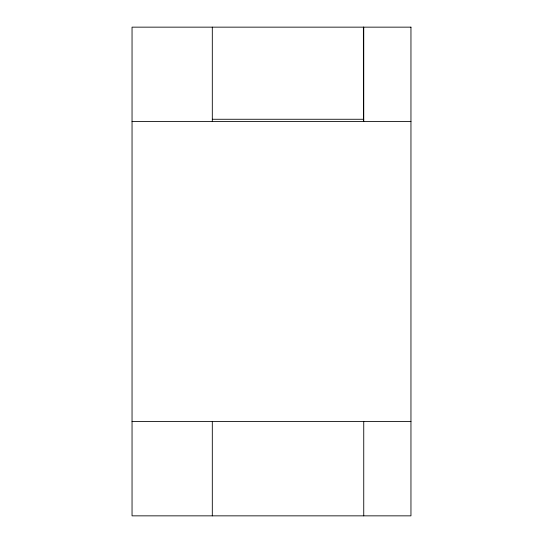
<?xml version="1.0" encoding="UTF-8"?>
<svg xmlns="http://www.w3.org/2000/svg" width="543" height="543" viewBox="0 0 543 543"><rect width="100%" height="100%" fill="white"/><g stroke="black" fill="none" stroke-linecap="round" stroke-linejoin="round"><path stroke-width="0.81" d="M212.306 119.263L363.742 119.263M132.044 121.578L410.956 121.578M132.044 421.422L410.956 421.422M363.382 27.15L363.416 121.578M363.742 27.15L363.742 121.578M363.742 421.422L363.742 515.85M212.306 27.15L212.306 121.578M212.306 421.422L212.306 515.85M410.956 27.15L132.044 27.15L132.044 515.85L410.956 515.85L410.956 27.15"/></g></svg>
